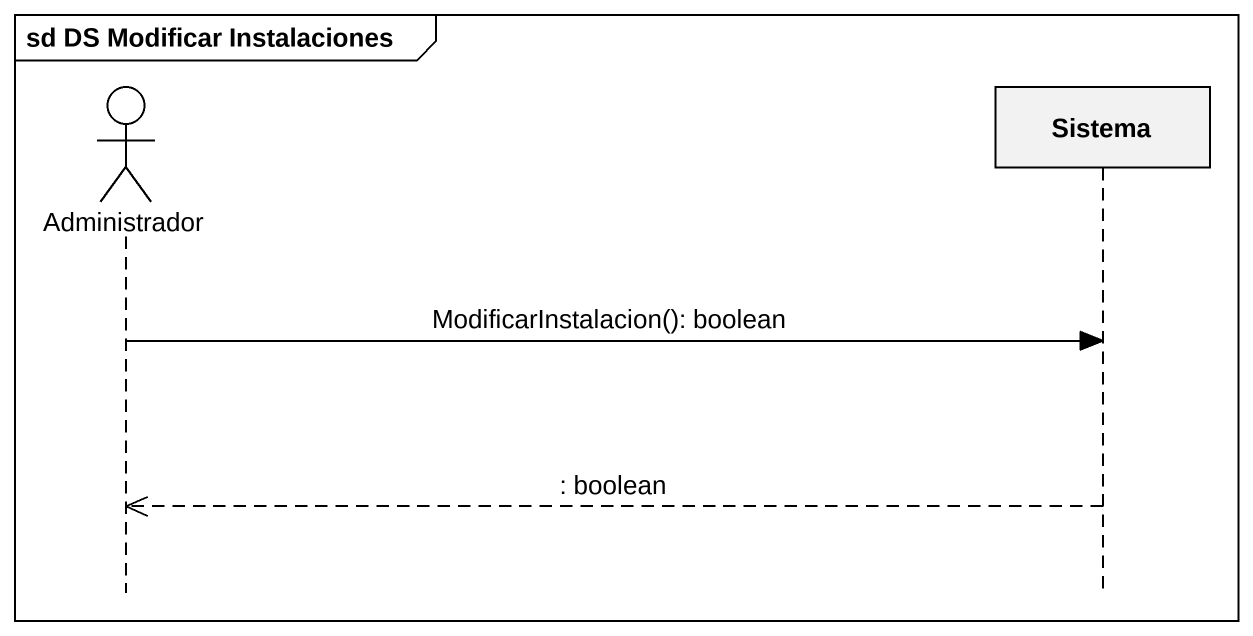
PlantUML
@startuml
mainframe sd DS Modificar Instalaciones
hide footbox
actor Administrador
participant Sistema

Administrador -> Sistema : ModificarInstalacion(): boolean
Sistema -->> Administrador : : boolean
@enduml
